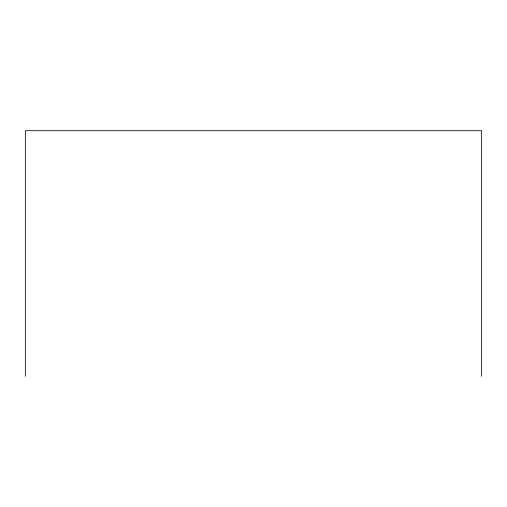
<?xml version="1.0" encoding="UTF-8"?>
<svg xmlns="http://www.w3.org/2000/svg" width="507" height="507" viewBox="0 0 507 507"><rect width="100%" height="100%" fill="white"/><g stroke="black" fill="none" stroke-linecap="round" stroke-linejoin="round"><path stroke-width="0.76" d="M481.65 376.289L481.65 130.711L25.35 130.711L25.35 376.289"/></g></svg>
